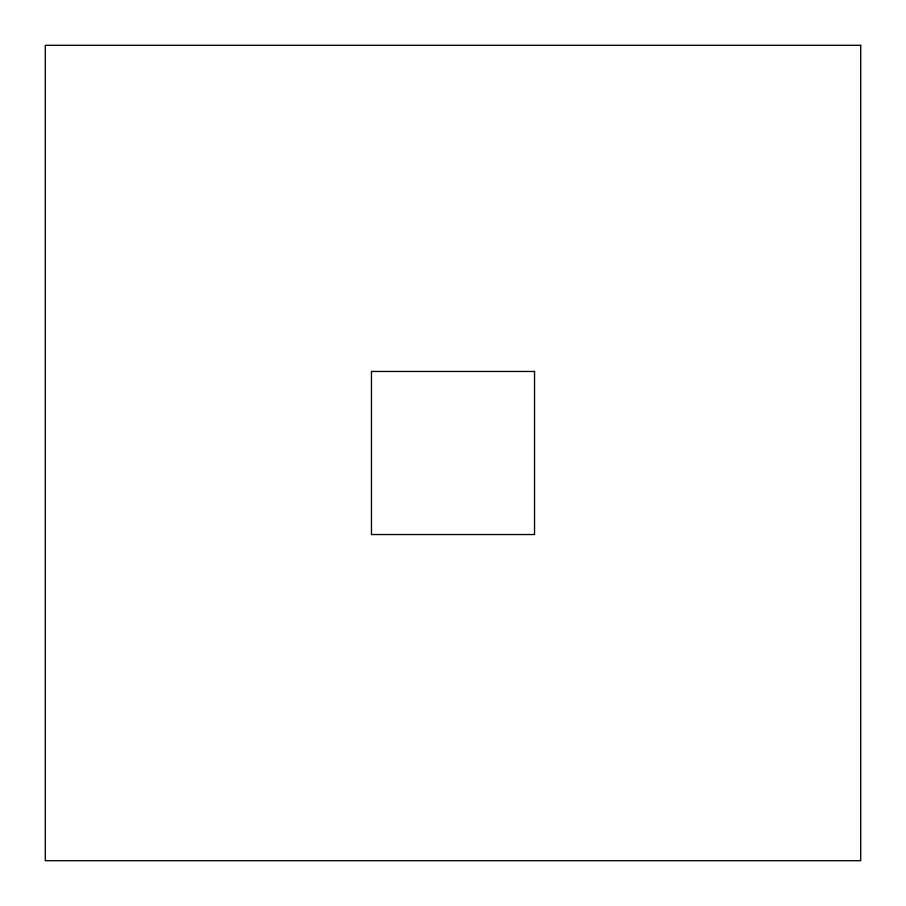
<?xml version="1.0" encoding="UTF-8"?>
<svg xmlns="http://www.w3.org/2000/svg" width="906" height="906" viewBox="0 0 906 906"><rect width="100%" height="100%" fill="white"/><g stroke="black" fill="none" stroke-linecap="round" stroke-linejoin="round"><path stroke-width="1.36" d="M860.7 45.3L45.3 45.3L45.3 860.7L860.7 860.7L860.7 45.3M534.54 371.46L371.46 371.46L371.46 534.54L534.54 534.54L534.54 371.46"/></g></svg>
